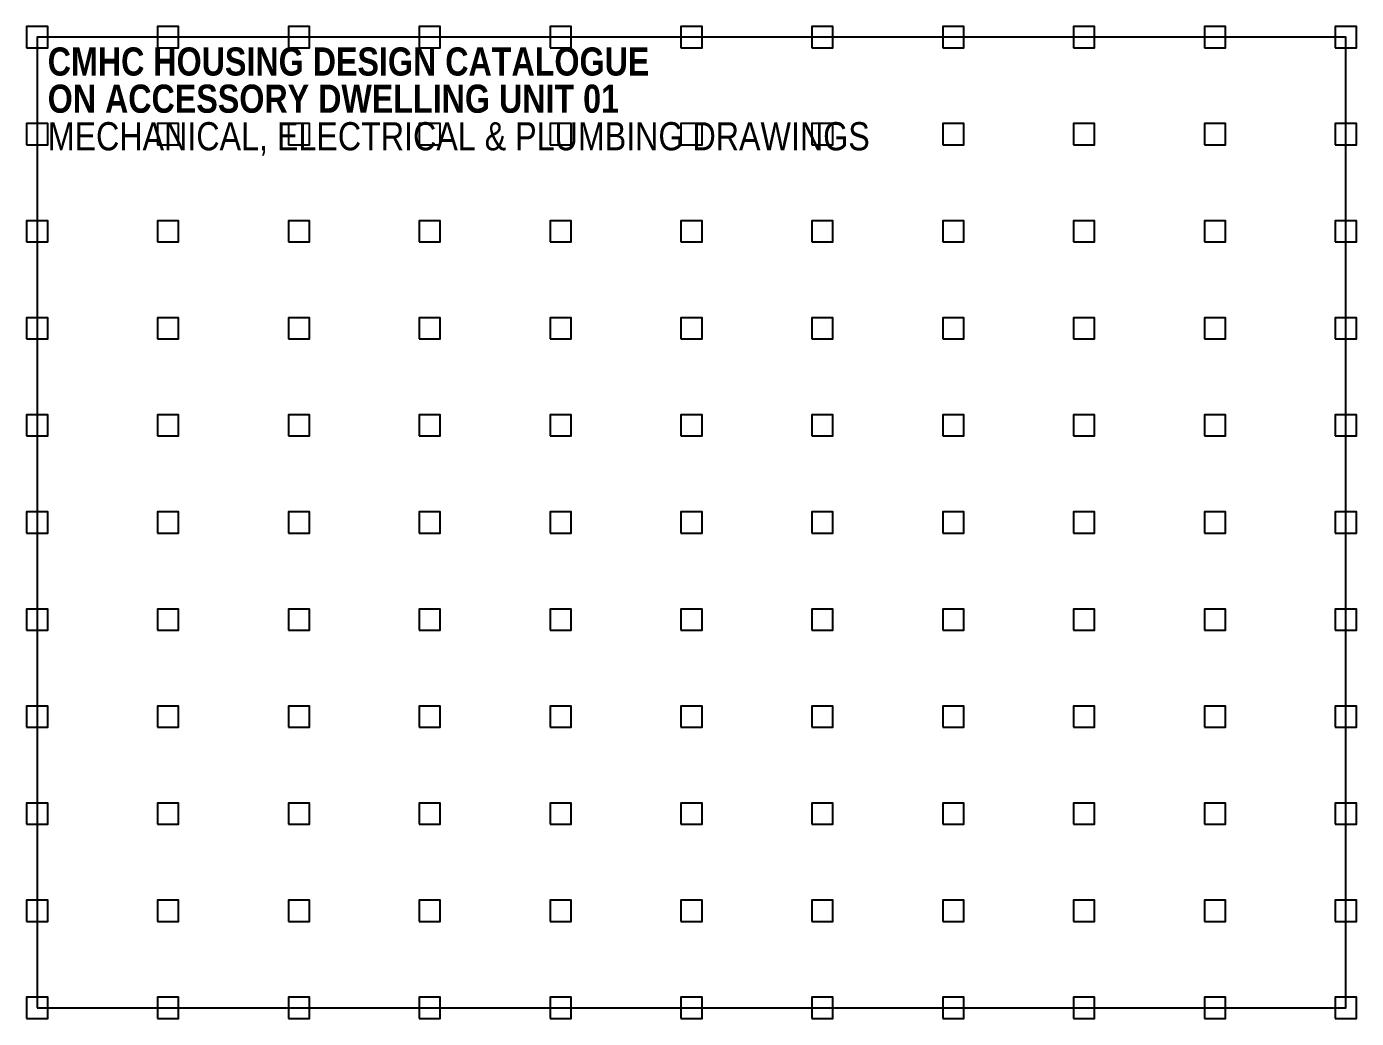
# Model space of a CAD drawing. Header units: millimetres. Extents: x -212361 to 39086, y -42 to 136893.
# Drawn here: x 681 to 39086, y 108243 to 136893 of the extents above; entities that cross this region are included whole.
import ezdxf

# ---------------------------------------------------------------- set-up
doc = ezdxf.new("R2010")
doc.units = ezdxf.units.MM
doc.header["$LTSCALE"] = 25
doc.layers.add('schedules_symbols_notes$0$T-TLB', color=11, linetype='Continuous')
doc.styles.add('schedules_symbols_notes$0$Arial Narrow_3', font='ARIALN.TTF', dxfattribs={"height": 1})

# ---------------------------------------------------------------- blocks, each defined once
blk = doc.blocks.new('*U315')
at = {"layer": 'Defpoints'}
blk.add_lwpolyline([(-12, -12), (12, -12), (12, 12), (-12, 12)], close=True, dxfattribs=at)
blk = doc.blocks.new('*U312')
at = {"layer": 'Defpoints', "color": 0, "linetype": 'ByBlock', "lineweight": -2, "transparency": 16777216}
for p in [(0, 1104), (148.8, 1104), (297.6, 1104), (446.4, 1104), (595.2, 1104), (744, 1104), (892.8, 1104), (1041.6, 1104), (1190.4, 1104), (1339.2, 1104), (1488, 1104), (0, 993.6), (148.8, 993.6), (297.6, 993.6), (446.4, 993.6), (595.2, 993.6), (744, 993.6), (892.8, 993.6), (1041.6, 993.6), (1190.4, 993.6), (1339.2, 993.6), (1488, 993.6), (0, 883.2), (148.8, 883.2), (297.6, 883.2), (446.4, 883.2), (595.2, 883.2), (744, 883.2), (892.8, 883.2), (1041.6, 883.2), (1190.4, 883.2), (1339.2, 883.2), (1488, 883.2), (0, 772.8), (148.8, 772.8), (297.6, 772.8), (446.4, 772.8), (595.2, 772.8), (744, 772.8), (892.8, 772.8), (1041.6, 772.8), (1190.4, 772.8), (1339.2, 772.8), (1488, 772.8), (0, 662.4), (148.8, 662.4), (297.6, 662.4), (446.4, 662.4), (595.2, 662.4), (744, 662.4), (892.8, 662.4), (1041.6, 662.4), (1190.4, 662.4), (1339.2, 662.4), (1488, 662.4), (0, 552), (148.8, 552), (297.6, 552), (446.4, 552), (595.2, 552), (744, 552), (892.8, 552), (1041.6, 552), (1190.4, 552), (1339.2, 552), (1488, 552), (0, 441.6), (148.8, 441.6), (297.6, 441.6), (446.4, 441.6), (595.2, 441.6), (744, 441.6), (892.8, 441.6), (1041.6, 441.6), (1190.4, 441.6), (1339.2, 441.6), (1488, 441.6), (0, 331.2), (148.8, 331.2), (297.6, 331.2), (446.4, 331.2), (595.2, 331.2), (744, 331.2), (892.8, 331.2), (1041.6, 331.2), (1190.4, 331.2), (1339.2, 331.2), (1488, 331.2), (0, 220.8), (148.8, 220.8), (297.6, 220.8), (446.4, 220.8), (595.2, 220.8), (744, 220.8), (892.8, 220.8), (1041.6, 220.8), (1190.4, 220.8), (1339.2, 220.8), (1488, 220.8), (0, 110.4), (148.8, 110.4), (297.6, 110.4), (446.4, 110.4), (595.2, 110.4), (744, 110.4), (892.8, 110.4), (1041.6, 110.4), (1190.4, 110.4), (1339.2, 110.4), (1488, 110.4), (0, 0), (148.8, 0), (297.6, 0), (446.4, 0), (595.2, 0), (744, 0), (892.8, 0), (1041.6, 0), (1190.4, 0), (1339.2, 0), (1488, 0)]:
    blk.add_blockref('*U315', p, dxfattribs=at)
blk = doc.blocks.new('schedules_symbols_notes')
at = {"layer": 'Defpoints', "color": 255}
blk.add_lwpolyline([(38.8, 4273.5), (1526.8, 4273.5), (1526.8, 5377.5), (38.8, 5377.5)], close=True, dxfattribs=at)
at = {"layer": 'Defpoints'}
blk.add_blockref('*U312', (38.8, 4273.5), dxfattribs=at)
at = {"layer": 'schedules_symbols_notes$0$T-TLB', "lineweight": 9, "char_height": 32, "attachment_point": 1, "style": 'schedules_symbols_notes$0$Arial Narrow_3'}
for s, insert, width in [('{\\fArial Narrow|b1|i0|c0|p34;CMHC HOUSING DESIGN CATALOGUE}', (50.8, 5365.8), 682.71), ('{\\fArial Narrow|b1|i0|c0|p34;ON ACCESSORY DWELLING UNIT 01 }', (50.8, 5323.5), 644.009), ('MECHANICAL, ELECTRICAL & PLUMBING DRAWINGS', (50.8, 5280.8), 933.231)]:
    blk.add_mtext(s, dxfattribs=dict(at, insert=insert, width=width))

msp = doc.modelspace()

# ---------------------------------------------------------------- block references
at = {"xscale": 25.4, "yscale": 25.4, "zscale": 25.4}
msp.add_blockref('schedules_symbols_notes', (0, 0), dxfattribs=at)

doc.saveas('drawing.dxf')
